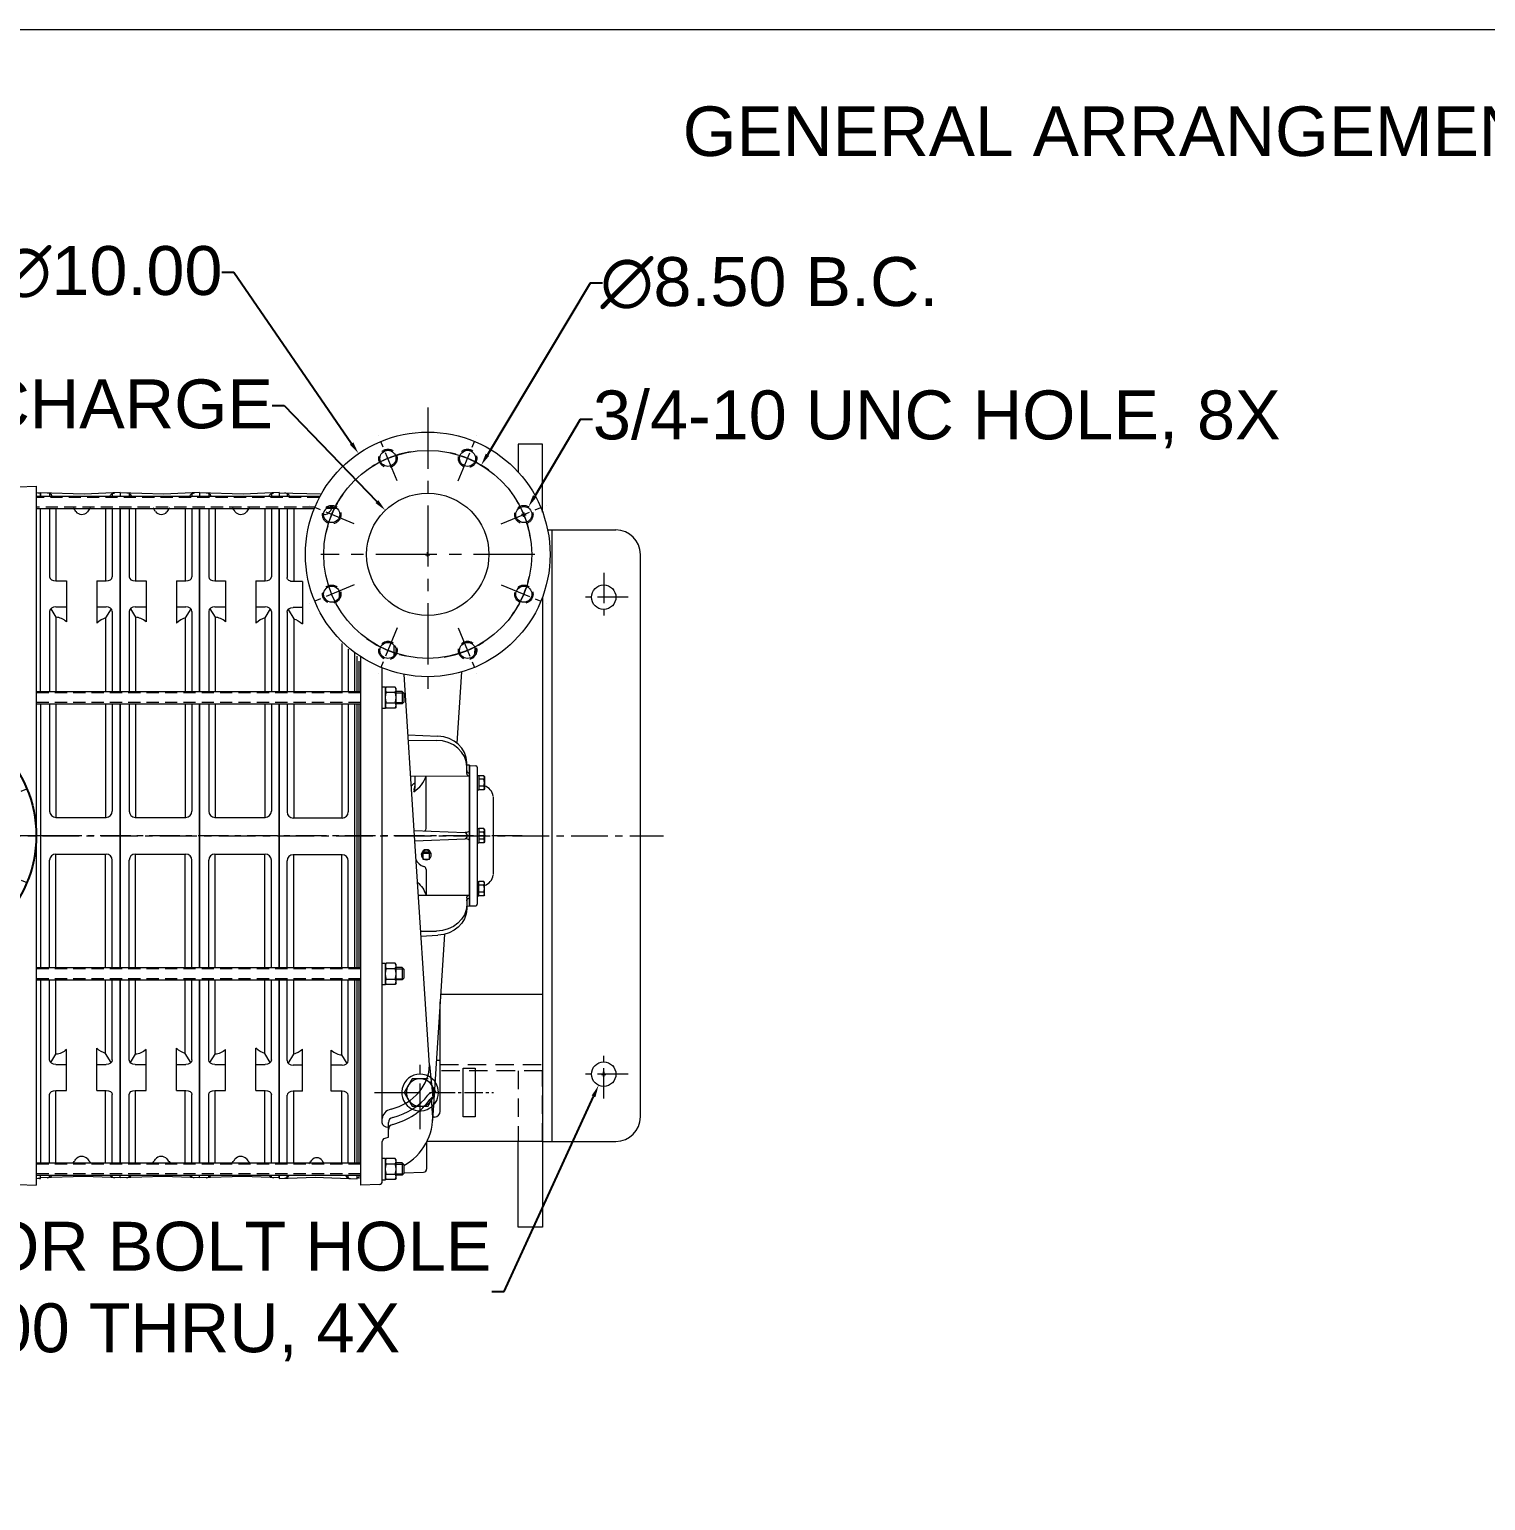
# Model space of a CAD drawing. Header units: inches. Extents: x -48 to 250, y -21 to 207.
# Drawn here: x 61.3 to 120.8, y 79.2 to 139.4 of the extents above; entities that cross this region are included whole.
import ezdxf
from ezdxf.enums import TextEntityAlignment as Align

# ---------------------------------------------------------------- set-up
doc = ezdxf.new("R2010")
doc.units = ezdxf.units.IN
doc.header["$MEASUREMENT"] = 0
for name, pattern in [('CENTER', [2, 1.25, -0.25, 0.25, -0.25]), ('CENTER2', [1.125, 0.75, -0.125, 0.125, -0.125]), ('CENTERX2', [0.8, 0.5, -0.1, 0.1, -0.1]), ('HIDDEN', [0.375, 0.25, -0.125])]:
    doc.linetypes.add(name, pattern=pattern)
doc.layers.get('Defpoints').update_dxf_attribs({"lineweight": 5})
for name, color, linetype, lineweight in [('CEN', 3, 'CENTER', 5), ('Center', 5, 'CENTER', 5), ('Centerline', 5, 'CENTERX2', 5), ('HID', 6, 'HIDDEN', 5), ('HID-HIDE', 6, 'HIDDEN', 5), ('HID2', 3, 'HIDDEN', 5), ('OBJ', 7, 'Continuous', 5), ('TEXT', 104, 'Continuous', 5), ('TXT', 7, 'Continuous', 5)]:
    doc.layers.add(name, color=color, linetype=linetype, lineweight=lineweight)
doc.styles.get("Standard").update_dxf_attribs({"font": 'arial.ttf'})
doc.dimstyles.new('STANDARD 2 PLCS$3', dxfattribs={"dimtxt": 1, "dimasz": 0.5, "dimexe": 0.18, "dimexo": 0.0625, "dimgap": 0.09, "dimtad": 0, "dimtih": 1, "dimtoh": 1, "dimzin": 4, "dimdsep": 46, "dimtxsty": 'Standard', "dimcen": 0.09, "dimaunit": 1, "dimadec": 0, "dimazin": 1, "dimtfac": 1, "dimtofl": 0, "dimtmove": 1, "dimatfit": 3, "dimfxl": 1, "dimtolj": 1, "dimtzin": 4, "dimarcsym": 0})

# ---------------------------------------------------------------- blocks, each defined once
blk = doc.blocks.new('*D26')
at = {"layer": 'Defpoints', "color": 0, "linetype": 'Continuous', "ltscale": 3, "transparency": 16777216}
for p in [(75.88, 119.72), (79.349, 116.119)]:
    blk.add_point(p, dxfattribs=at)
at = {"layer": 'TEXT', "color": 0, "linetype": 'Continuous', "lineweight": -2, "ltscale": 3, "transparency": 16777216}
for p, q in [((71.25, 124.007), (71.75, 124.007)), ((71.75, 124.007), (75.533, 120.08)), ((77.524, 117.92), (77.704, 117.92)), ((77.614, 117.83), (77.614, 118.01))]:
    blk.add_line(p, q, dxfattribs=at)
at = {"layer": 'TEXT', "color": 0, "linetype": 'Continuous', "ltscale": 3, "transparency": 16777216}
blk.add_solid([(75.593, 120.138), (75.473, 120.022), (75.88, 119.72)], dxfattribs=at)
at = {"layer": 'TEXT', "color": 0, "linetype": 'Continuous', "lineweight": 5, "ltscale": 3, "transparency": 16777216, "insert": (58.792, 124.007), "char_height": 2, "attachment_point": 5}
blk.add_mtext('\\A1;∅5.00 DISCHARGE', dxfattribs=at)
blk = doc.blocks.new('*D27')
at = {"layer": 'Defpoints', "color": 0, "linetype": 'Continuous', "ltscale": 3, "transparency": 16777216}
for p in [(74.785, 122.042), (80.443, 113.797)]:
    blk.add_point(p, dxfattribs=at)
at = {"layer": 'TEXT', "color": 0, "linetype": 'Continuous', "lineweight": -2, "ltscale": 3, "transparency": 16777216}
for p, q in [((69.195, 129.459), (69.695, 129.459)), ((69.695, 129.459), (74.502, 122.454)), ((77.524, 117.92), (77.704, 117.92)), ((77.614, 117.83), (77.614, 118.01))]:
    blk.add_line(p, q, dxfattribs=at)
at = {"layer": 'TEXT', "color": 0, "linetype": 'Continuous', "ltscale": 3, "transparency": 16777216}
blk.add_solid([(74.571, 122.502), (74.433, 122.407), (74.785, 122.042)], dxfattribs=at)
at = {"layer": 'TEXT', "color": 0, "linetype": 'Continuous', "lineweight": 5, "ltscale": 3, "transparency": 16777216, "insert": (64.646, 129.459), "char_height": 2, "attachment_point": 5}
blk.add_mtext('\\A1;∅10.00', dxfattribs=at)
blk = doc.blocks.new('*D28')
at = {"layer": 'Defpoints', "color": 0, "linetype": 'Continuous', "ltscale": 3, "transparency": 16777216}
for p in [(79.798, 121.566), (75.431, 114.274)]:
    blk.add_point(p, dxfattribs=at)
at = {"layer": 'TEXT', "color": 0, "linetype": 'Continuous', "lineweight": -2, "ltscale": 3, "transparency": 16777216}
for p, q in [((84.255, 129.008), (80.055, 121.995)), ((84.755, 129.008), (84.255, 129.008)), ((77.524, 117.92), (77.704, 117.92)), ((77.614, 117.83), (77.614, 118.01))]:
    blk.add_line(p, q, dxfattribs=at)
at = {"layer": 'TEXT', "color": 0, "linetype": 'Continuous', "ltscale": 3, "transparency": 16777216}
blk.add_solid([(79.983, 122.038), (80.126, 121.952), (79.798, 121.566)], dxfattribs=at)
at = {"layer": 'TEXT', "color": 0, "linetype": 'Continuous', "lineweight": 5, "ltscale": 3, "transparency": 16777216, "insert": (91.577, 129.008), "char_height": 2, "attachment_point": 5}
blk.add_mtext('\\A1;∅8.50 B.C.', dxfattribs=at)
blk = doc.blocks.new('*D29')
at = {"layer": 'Defpoints', "color": 0, "linetype": 'Continuous', "ltscale": 3, "transparency": 16777216}
for p in [(81.732, 119.869), (81.35, 119.223)]:
    blk.add_point(p, dxfattribs=at)
at = {"layer": 'TEXT', "color": 0, "linetype": 'Continuous', "lineweight": -2, "ltscale": 3, "transparency": 16777216}
for p, q in [((83.841, 123.436), (81.986, 120.299)), ((84.341, 123.436), (83.841, 123.436)), ((81.451, 119.546), (81.631, 119.546)), ((81.541, 119.456), (81.541, 119.636))]:
    blk.add_line(p, q, dxfattribs=at)
at = {"layer": 'TEXT', "color": 0, "linetype": 'Continuous', "ltscale": 3, "transparency": 16777216}
blk.add_solid([(81.914, 120.342), (82.058, 120.257), (81.732, 119.869)], dxfattribs=at)
at = {"layer": 'TEXT', "color": 0, "linetype": 'Continuous', "lineweight": 5, "ltscale": 3, "transparency": 16777216, "insert": (98.416, 123.436), "char_height": 2, "attachment_point": 5}
blk.add_mtext('\\A1;3/4-10 UNC HOLE, 8X', dxfattribs=at)
blk = doc.blocks.new('INTERMEDIATE 2')
at = {"layer": 'OBJ', "color": 7, "lineweight": 5}
for p, q in [((0, 28.032), (1.684, 27.988)), ((0, 28.032), (0, 27.893)), ((0.32, 28), (0.32, 27.893)), ((0.417, 27.893), (0.39, 27.951)), ((0, 27.393), (0, 19.91)), ((0.32, 27.393), (0.32, 24.566)), ((0.592, 27.393), (0.592, 24.401)), ((0.95, 24.401), (0.57, 24.401)), ((0.95, 24.401), (0.95, 22.678)), ((0.32, 23.152), (0.32, 19.91)), ((0.367, 23.262), (0.592, 22.887)), ((0.95, 23.34), (0.57, 23.34)), ((0.592, 22.887), (0.592, 19.91)), ((2.561, 21.867), (2.561, 19.91)), ((2.82, 21.636), (2.82, 19.91)), ((3.191, 19.91), (3.191, 21.357)), ((3.25, 21.155), (3.25, 19.91)), ((0, 19.41), (0, 8.621)), ((0.32, 19.41), (0.32, 14.985)), ((0.592, 19.41), (0.592, 14.735)), ((2.561, 19.41), (2.561, 14.735)), ((2.82, 19.41), (2.82, 14.985)), ((3.191, 8.621), (3.191, 19.41)), ((3.25, 19.41), (3.25, 8.621)), ((2.57, 14.735), (0.57, 14.735)), ((2.57, 13.235), (0.57, 13.235)), ((0.592, 8.621), (0.592, 13.235)), ((2.561, 8.621), (2.561, 13.235)), ((0.32, 8.621), (0.32, 12.985)), ((2.82, 8.621), (2.82, 12.985)), ((0, 8.121), (0, 0.639)), ((0.32, 4.818), (0.32, 8.121)), ((0.592, 5.083), (0.592, 8.121)), ((2.561, 5.052), (2.561, 8.121)), ((2.82, 4.818), (2.82, 8.121)), ((3.191, 0.639), (3.191, 8.121)), ((3.25, 8.121), (3.25, 0.639)), ((0.367, 4.708), (0.592, 5.083)), ((0.95, 3.569), (0.95, 5.292)), ((2.13, 3.569), (2.13, 5.242)), ((2.772, 4.708), (2.561, 5.052)), ((0.95, 4.63), (0.57, 4.63)), ((2.57, 4.63), (2.13, 4.63)), ((0.32, 0.639), (0.32, 3.404)), ((0.95, 3.569), (0.57, 3.569)), ((0.592, 0.639), (0.592, 3.569)), ((2.57, 3.569), (2.13, 3.569)), ((2.561, 0.639), (2.561, 3.569)), ((2.82, 0.639), (2.82, 3.404)), ((0, 0.139), (0, 0)), ((0, 0), (1.475, 0.052)), ((0.32, 0.048), (0.32, 0.139)), ((0.417, 0.139), (0.39, 0.112)), ((1.475, 0.052), (3.191, -0.008)), ((2.717, 0.139), (2.75, 0.074)), ((2.82, 0.025), (2.82, 0.139)), ((3.191, -0.008), (3.191, 0.139)), ((3.25, 0.139), (3.25, 0.001))]:
    blk.add_line(p, q, dxfattribs=at)
for centre, radius, start, end in [((0.213, 27.774), 0.25, 45, 88), ((0.57, 14.985), 0.25, 180, 270), ((2.57, 14.985), 0.25, 270, 0), ((0.57, 12.985), 0.25, 90, 180), ((2.57, 12.985), 0.25, 0, 90), ((0.38, 1.454), 1.19, 314.68422, 323.6542), ((1.54, 0.6), 0.25, 31.99265, 143.6542), ((2.6, 1.263), 1, 211.99265, 220.91347), ((0.163, 0.291), 0.289, 281.78119, 321.71868), ((2.927, 0.251), 0.25, 225, 268)]:
    blk.add_arc(centre, radius, start, end, dxfattribs=at)
at = {"layer": 'OBJ', "color": 7, "lineweight": 5, "extrusion": (0, 0, -1)}
for centre, major_axis, ratio, start_param, end_param in [((0.57, 24.566), (0.25, 0), 0.661541, 1.570796, 3.141593), ((0.57, 23.152), (0.25, 0), 0.749909, 3.141593, 4.712389), ((0.38, 20.952), (0, 1.965), 0.605455, 0.178799, 0.499506), ((3.22, 0.048), (-0.03, 0), 0.8, 3.141593, 6.283185)]:
    blk.add_ellipse(centre, major_axis=major_axis, ratio=ratio, start_param=start_param, end_param=end_param, dxfattribs=at)
at = {"layer": 'OBJ', "color": 7, "lineweight": 5}
for centre, major_axis, ratio, start_param, end_param in [((0.57, 4.818), (-0.25, 0), 0.749909, 0, 1.570796), ((0.38, 7.018), (0, 1.965), 0.605455, 3.320392, 3.641098), ((2.6, 6.679), (0, 1.628), 0.6141, 2.652302, 3.102686), ((2.57, 4.818), (0.25, 0), 0.749909, 4.712389, 6.283185), ((0.57, 3.404), (-0.25, 0), 0.661541, -1.570796, 0), ((2.57, 3.404), (0.25, 0), 0.661541, 0, 1.570796)]:
    blk.add_ellipse(centre, major_axis=major_axis, ratio=ratio, start_param=start_param, end_param=end_param, dxfattribs=at)
blk = doc.blocks.new('INTER3')
at = {"layer": 'OBJ', "lineweight": 5}
for p, q in [((1.775, 27.949), (0, 28.009)), ((0, 28.009), (0, 27.862)), ((0.37, 27.976), (0.37, 27.862)), ((0.474, 27.862), (0.44, 27.927)), ((3.25, 28.018), (1.775, 27.949)), ((2.833, 27.862), (2.86, 27.92)), ((2.93, 27.969), (2.93, 27.862)), ((3.25, 28.018), (3.25, 27.902)), ((3.25, 28.001), (3.25, 27.862)), ((0, 19.88), (0, 27.362)), ((0.37, 27.362), (0.37, 24.574)), ((0.629, 27.362), (0.629, 24.409)), ((2.658, 27.362), (2.658, 24.409)), ((2.93, 27.362), (2.93, 24.574)), ((3.25, 27.362), (3.25, 19.88)), ((3.25, 19.888), (3.25, 27.362)), ((0.62, 24.409), (1.061, 24.409)), ((1.061, 24.409), (1.061, 22.736)), ((2.3, 24.409), (2.3, 22.686)), ((2.3, 24.409), (2.68, 24.409)), ((0.37, 23.161), (0.37, 19.88)), ((0.418, 23.271), (0.629, 22.926)), ((0.62, 23.348), (1.061, 23.348)), ((0.629, 22.926), (0.629, 19.88)), ((2.3, 23.348), (2.68, 23.348)), ((2.883, 23.27), (2.658, 22.895)), ((2.658, 22.895), (2.658, 19.88)), ((2.93, 23.161), (2.93, 19.88)), ((0, 19.38), (0, 8.59)), ((0.37, 19.38), (0.37, 14.993)), ((0.629, 19.38), (0.629, 14.743)), ((2.658, 19.38), (2.658, 14.743)), ((2.93, 19.38), (2.93, 14.993)), ((3.25, 8.59), (3.25, 19.38)), ((3.25, 19.38), (3.25, 8.599)), ((0.62, 14.743), (2.68, 14.743)), ((0.62, 13.243), (2.68, 13.243)), ((0.629, 8.59), (0.629, 13.243)), ((2.658, 8.59), (2.658, 13.243)), ((0.37, 8.59), (0.37, 12.993)), ((2.93, 8.59), (2.93, 12.993)), ((0, 8.09), (0, 0.608)), ((0.37, 4.826), (0.37, 8.09)), ((0.629, 5.061), (0.629, 8.09)), ((2.658, 5.092), (2.658, 8.09)), ((2.93, 4.826), (2.93, 8.09)), ((3.25, 0.608), (3.25, 8.09)), ((3.25, 8.09), (3.25, 0.616)), ((0.418, 4.716), (0.629, 5.061)), ((1.061, 3.578), (1.061, 5.25)), ((2.3, 3.578), (2.3, 5.301)), ((2.883, 4.717), (2.658, 5.092)), ((0.62, 4.638), (1.061, 4.638)), ((2.3, 4.638), (2.68, 4.638)), ((0.37, 0.608), (0.37, 3.412)), ((0.62, 3.578), (1.061, 3.578)), ((0.629, 0.608), (0.629, 3.578)), ((2.3, 3.578), (2.68, 3.578)), ((2.658, 0.608), (2.658, 3.578)), ((2.93, 0.608), (2.93, 3.412)), ((0, 0), (0, 0.108)), ((1.775, 0.06), (0, 0)), ((0.37, 0.033), (0.37, 0.108)), ((0.455, 0.108), (0.44, 0.083)), ((3.25, 0.008), (1.775, 0.06)), ((2.85, 0.108), (2.86, 0.089)), ((2.93, 0.04), (2.93, 0.108)), ((3.25, 0.008), (3.25, 0.108)), ((3.25, 0.008), (3.25, 0.108))]:
    blk.add_line(p, q, dxfattribs=at)
for centre, radius, start, end in [((0.263, 27.75), 0.25, 45, 88), ((3.037, 27.743), 0.25, 92, 135), ((0.332, 26.656), 1.254, 28.0626, 36.02995), ((1.682, 27.438), 0.31, 218.38679, 317.80734), ((3.112, 26.462), 1.425, 139.21703, 147.4137), ((0.62, 14.993), 0.25, 180, 270), ((2.68, 14.993), 0.25, 270, 0), ((0.62, 12.993), 0.25, 90, 180), ((2.68, 12.993), 0.25, 0, 90), ((0.591, 1.294), 1, 319.08653, 328.00735), ((1.682, 0.571), 0.31, 42.19266, 141.61321), ((2.87, 1.485), 1.19, 216.3458, 225.31578), ((0.263, 0.259), 0.25, 272, 315), ((3.037, 0.266), 0.25, 225, 268)]:
    blk.add_arc(centre, radius, start, end, dxfattribs=at)
for centre, major_axis, ratio, start_param, end_param in [((0.62, 24.574), (-0.25, 0), 0.661541, 0, 1.570796), ((2.68, 24.574), (0.25, 0), 0.661541, 4.712389, 6.283185), ((0.62, 23.161), (-0.25, 0), 0.749909, 4.712389, 6.283185), ((0.591, 21.299), (0, -1.628), 0.6141, 2.652302, 3.102686), ((2.87, 20.961), (0, 1.965), 0.605455, 0.178799, 0.499506), ((2.68, 23.161), (0.25, 0), 0.749909, 0, 1.570796)]:
    blk.add_ellipse(centre, major_axis=major_axis, ratio=ratio, start_param=start_param, end_param=end_param, dxfattribs=at)
at = {"layer": 'OBJ', "lineweight": 5, "extrusion": (0, 0, -1)}
for centre, major_axis, ratio, start_param, end_param in [((0.62, 4.826), (-0.25, 0), 0.749909, 4.712389, 6.283185), ((0.591, 6.688), (0, 1.628), 0.6141, 2.652302, 3.102686), ((2.87, 7.026), (0, -1.965), 0.605455, 0.178799, 0.499506), ((2.68, 4.826), (0.25, 0), 0.749909, 0, 1.570796), ((0.62, 3.412), (-0.25, 0), 0.661541, 0, 1.570796), ((2.68, 3.412), (0.25, 0), 0.661541, 4.712389, 6.283185)]:
    blk.add_ellipse(centre, major_axis=major_axis, ratio=ratio, start_param=start_param, end_param=end_param, dxfattribs=at)
blk = doc.blocks.new('Temp part')
at = {"layer": 'OBJ', "lineweight": 5}
for p, q in [((-0.055, 1.393), (-0.328, 1.383)), ((0.18, 1.59), (0.18, 1.331)), ((-0.569, 1.134), (-0.569, -1.134)), ((-0.055, -1.393), (-0.328, -1.383)), ((0.18, -1.331), (0.18, -1.59))]:
    blk.add_line(p, q, dxfattribs=at)
for centre, radius, start, end in [((0.68, 1.551), 0.5, 123.66747, 172.98551), ((-0.319, 1.134), 0.25, 92, 180), ((-0.064, 1.643), 0.25, 272, 352.98551), ((-0.319, -1.134), 0.25, 180, 268), ((-0.064, -1.643), 0.25, 7.01449, 88), ((0.68, -1.551), 0.5, 187.01449, 236.33253)]:
    blk.add_arc(centre, radius, start, end, dxfattribs=at)
blk = doc.blocks.new('MC5-Inlet P1 Top')
at = {"color": 7, "linetype": 'Continuous', "lineweight": 5}
blk.add_line((0, 0.972), (0, 0.777), dxfattribs=at)
for radius in [5, 2.5]:
    blk.add_circle((10.75, 0), radius)
at = {"color": 5, "lineweight": 5}
blk.add_circle((10.75, 0), 4.25, dxfattribs=at)
at = {"layer": 'CEN', "color": 7, "lineweight": 5, "ltscale": 1.5}
for p, q in [((13.442, 12), (13.442, 9)), ((11.942, 10.5), (14.942, 10.5)), ((13.812, -12), (13.812, -9)), ((12.312, -10.5), (15.312, -10.5))]:
    blk.add_line(p, q, dxfattribs=at)
at = {"layer": 'CEN', "color": 5, "lineweight": 5, "ltscale": 2}
blk.add_line((10.75, 6), (10.75, -6), dxfattribs=at)
at = {"layer": 'CEN', "color": 7, "lineweight": 5}
for p, q in [((9.506, 3.003), (8.741, 4.85)), ((11.994, 3.003), (12.759, 4.85)), ((7.747, 1.244), (5.9, 2.009)), ((13.753, 1.244), (15.6, 2.009)), ((7.747, -1.244), (5.9, -2.009)), ((13.753, -1.244), (15.6, -2.009)), ((9.506, -3.003), (8.741, -4.85)), ((11.994, -3.003), (12.759, -4.85))]:
    blk.add_line(p, q, dxfattribs=at)
for start, end in [(98.98735, 126.01265), (53.98735, 81.01265), (143.98735, 171.01265), (8.98735, 36.01265), (323.98735, 351.01265), (233.98735, 261.01265), (278.98735, 306.01265)]:
    blk.add_arc((10.75, 0), 4.25, start, end, dxfattribs=at)
at = {"layer": 'HID', "color": 7, "lineweight": 5, "ltscale": 2}
blk.add_line((6.688, 1.925), (6.959, 1.925), dxfattribs=at)
for points in [[(13.8, 11.006), (14.092, 10.5), (13.767, 9.937), (13.695, 9.937)], [(14.17, -11.006), (14.462, -10.5), (14.137, -9.937), (14.065, -9.937)]]:
    blk.add_lwpolyline(points, dxfattribs=at)
for centre in [(9.124, 3.926), (12.376, 3.926), (6.824, 1.626), (14.676, 1.626), (6.824, -1.626), (14.676, -1.626), (9.124, -3.926), (12.376, -3.926)]:
    blk.add_circle(centre, 0.375, dxfattribs=at)
for centre, radius, start, end in [((13.442, 10.5), 0.75, 288.80638, 57.56876), ((13.442, 10.5), 0.562, 297.27532, 52.5147), ((13.812, -10.5), 0.75, 302.43124, 71.19362), ((13.812, -10.5), 0.562, 307.4853, 62.72468)]:
    blk.add_arc(centre, radius, start, end, dxfattribs=at)
at = {"layer": 'HID-HIDE', "color": 7, "lineweight": 5, "ltscale": 2}
for p, q in [((14.01, 13.829), (14.308, 13.829)), ((14.01, 13.425), (14.308, 13.425)), ((14.01, 5.847), (14.308, 5.847)), ((14.01, 5.443), (14.308, 5.443)), ((14.01, -5.443), (14.308, -5.443)), ((14.01, -5.847), (14.308, -5.847)), ((14.01, -13.425), (14.308, -13.425)), ((14.01, -13.829), (14.308, -13.829))]:
    blk.add_line(p, q, dxfattribs=at)
at = {"layer": 'HID-HIDE', "color": 7, "linetype": 'Continuous', "lineweight": 5, "ltscale": 2}
for p, q in [((0, 0.972), (2, 0.972)), ((0.06, 0.812), (0, 0.777)), ((0, -0.777), (0, 0.777)), ((0.06, -0.812), (0.06, 0.812)), ((2.719, 0.812), (0.06, 0.812)), ((2, 0.812), (2, 0.972)), ((3, -0.936), (3, 0.936)), ((3, 0.936), (5.181, 0.936)), ((0.06, -0.812), (0, -0.777)), ((2.719, -0.812), (0.06, -0.812)), ((3, -0.936), (5.181, -0.936))]:
    blk.add_line(p, q, dxfattribs=at)
for centre, start, end in [((2.719, 1.192), 270, 317.69893), ((2.719, -1.192), 42.30107, 90)]:
    blk.add_arc(centre, 0.38, start, end, dxfattribs=at)
at = {"layer": 'OBJ', "color": 7, "lineweight": 5}
for p, q in [((13.996, 13.815), (14.058, 13.877)), ((14.058, 13.877), (14.058, 13.377)), ((14.308, 13.877), (14.058, 13.877)), ((14.307, 14.002), (14.341, 14.06)), ((14.307, 13.252), (14.307, 14.002)), ((14.341, 14.06), (14.712, 14.06)), ((14.712, 13.844), (14.341, 13.844)), ((14.745, 14.002), (14.712, 14.06)), ((14.745, 13.191), (14.745, 14.064)), ((14.87, 14.064), (14.745, 14.064)), ((14.87, 14.132), (14.87, 12.515)), ((14.995, 14.262), (15.75, 14.288)), ((15.75, 14.288), (15.75, -14.288)), ((13.996, 13.815), (13.996, 13.44)), ((14.058, 13.377), (13.996, 13.44)), ((14.308, 13.377), (14.058, 13.377)), ((14.307, 13.252), (14.341, 13.194)), ((14.712, 13.411), (14.341, 13.411)), ((14.745, 13.252), (14.712, 13.194)), ((14.371, 12.804), (14.266, 11.255)), ((14.341, 13.194), (14.712, 13.194)), ((14.87, 13.191), (14.745, 13.191)), ((14.62, 12.332), (14.62, 11.439)), ((12.741, 11.508), (14.195, 11.559)), ((14.187, 11.935), (14.163, 11.58)), ((14.163, 11.58), (14.283, 11.5)), ((14.187, 11.935), (14.317, 11.999)), ((14.87, 11.743), (14.87, 2.833)), ((12.5, 11.259), (12.5, 9.189)), ((14.122, 10.782), (13.906, 7.946)), ((13.91, 7.669), (14.122, 10.47)), ((14.119, 7.117), (14.372, 10.451)), ((12.5, 9.189), (12.041, 7.536)), ((12.5, 9.189), (14.005, 9.241)), ((11.398, 7.039), (13.546, 7.578)), ((11.398, 6.849), (13.538, 7.307)), ((12.529, 7.624), (13.74, 7.666)), ((9.86, 4.92), (11.29, 6.842)), ((11.339, 6.647), (11.398, 7.039)), ((11.34, 6.495), (11.398, 6.849)), ((11.398, 6.849), (11.398, 7.039)), ((13.873, 6.9), (12.561, 6.881)), ((14.103, 6.903), (14.146, 5.895)), ((14.307, 6.02), (14.341, 6.078)), ((14.307, 5.27), (14.307, 6.02)), ((14.341, 6.078), (14.712, 6.078)), ((14.745, 6.02), (14.712, 6.078)), ((14.745, 5.208), (14.745, 6.081)), ((14.87, 6.081), (14.745, 6.081)), ((13.996, 5.832), (14.058, 5.895)), ((13.996, 5.832), (13.996, 5.457)), ((14.058, 5.395), (13.996, 5.457)), ((14.058, 5.895), (14.058, 5.395)), ((14.308, 5.895), (14.058, 5.895)), ((14.712, 5.861), (14.341, 5.861)), ((14.712, 5.428), (14.341, 5.428)), ((14.308, 5.395), (14.058, 5.395)), ((14.168, 5.395), (14.246, 3.575)), ((14.307, 5.27), (14.341, 5.212)), ((14.341, 5.212), (14.712, 5.212)), ((14.745, 5.27), (14.712, 5.212)), ((14.87, 5.208), (14.745, 5.208)), ((7.035, 1.877), (6.612, 1.877)), ((7.129, -1.508), (7.129, -1.745)), ((14.87, -11.743), (14.87, -2.833)), ((14.168, -5.395), (14.246, -3.575)), ((9.38, -4.131), (9.38, -3.722)), ((12.679, -4.054), (12.693, -3.84)), ((9.86, -4.92), (11.29, -6.842)), ((13.996, -5.457), (14.058, -5.395)), ((14.308, -5.395), (14.058, -5.395)), ((14.058, -5.395), (14.058, -5.895)), ((14.307, -5.27), (14.341, -5.212)), ((14.307, -6.02), (14.307, -5.27)), ((14.341, -5.212), (14.712, -5.212)), ((14.745, -5.27), (14.712, -5.212)), ((14.87, -5.208), (14.745, -5.208)), ((14.745, -6.081), (14.745, -5.208)), ((13.996, -5.457), (13.996, -5.832)), ((14.058, -5.895), (13.996, -5.832)), ((14.308, -5.895), (14.058, -5.895)), ((14.103, -6.903), (14.146, -5.895)), ((14.712, -5.428), (14.341, -5.428)), ((14.712, -5.861), (14.341, -5.861)), ((11.34, -6.495), (11.398, -6.849)), ((14.307, -6.02), (14.341, -6.078)), ((14.341, -6.078), (14.712, -6.078)), ((14.745, -6.02), (14.712, -6.078)), ((14.87, -6.081), (14.745, -6.081)), ((11.339, -6.647), (11.398, -7.039)), ((11.398, -6.849), (13.538, -7.307)), ((11.398, -6.849), (11.398, -7.039)), ((11.398, -7.039), (13.546, -7.578)), ((13.873, -6.9), (12.561, -6.881)), ((14.12, -7.124), (14.372, -10.451)), ((12.5, -9.189), (12.041, -7.536)), ((12.529, -7.624), (13.74, -7.666)), ((13.91, -7.669), (14.122, -10.47)), ((14.122, -10.782), (13.906, -7.948)), ((12.5, -9.189), (14.005, -9.241)), ((12.5, -11.259), (12.5, -9.189)), ((14.371, -12.804), (14.266, -11.255)), ((12.741, -11.508), (14.195, -11.559)), ((14.163, -11.58), (14.283, -11.5)), ((14.187, -11.935), (14.163, -11.58)), ((14.187, -11.935), (14.317, -11.999)), ((14.62, -12.332), (14.62, -11.439)), ((14.87, -14.132), (14.87, -12.515)), ((14.307, -13.252), (14.341, -13.194)), ((14.341, -13.194), (14.712, -13.194)), ((14.745, -13.252), (14.712, -13.194)), ((14.87, -13.191), (14.745, -13.191)), ((14.745, -14.064), (14.745, -13.191)), ((13.996, -13.44), (14.058, -13.377)), ((13.996, -13.44), (13.996, -13.815)), ((14.058, -13.877), (13.996, -13.815)), ((14.058, -13.377), (14.058, -13.877)), ((14.308, -13.377), (14.058, -13.377)), ((14.307, -14.002), (14.307, -13.252)), ((14.712, -13.411), (14.341, -13.411)), ((14.308, -13.877), (14.058, -13.877)), ((14.307, -14.002), (14.341, -14.06)), ((14.712, -13.844), (14.341, -13.844)), ((14.341, -14.06), (14.712, -14.06)), ((14.745, -14.002), (14.712, -14.06)), ((14.87, -14.064), (14.745, -14.064)), ((14.995, -14.262), (15.75, -14.288))]:
    blk.add_line(p, q, dxfattribs=at)
for points in [[(13.695, 9.937), (13.117, 9.937), (12.793, 10.5), (13.117, 11.062), (13.767, 11.062), (13.8, 11.006)], [(14.065, -9.937), (13.487, -9.937), (13.163, -10.5), (13.487, -11.062), (14.137, -11.062), (14.17, -11.006)]]:
    blk.add_lwpolyline(points, dxfattribs=at)
for centre in [(9.124, 3.926), (12.376, 3.926), (6.824, 1.626), (14.676, 1.626), (6.824, -1.626), (14.676, -1.626), (9.124, -3.926), (12.376, -3.926)]:
    blk.add_circle(centre, 0.328, dxfattribs=at)
for centre, radius, start, end in [((14.499, 13.952), 0.192, 154.38425, 214.38425), ((15.024, 13.627), 0.717, 162.41205, 197.58795), ((14.553, 13.952), 0.192, 325.61575, 25.61575), ((14.028, 13.627), 0.717, 342.41205, 17.58795), ((15, 14.132), 0.13, 92, 180), ((14.499, 13.302), 0.192, 145.61575, 205.61575), ((14.553, 13.302), 0.192, 334.38425, 34.38425), ((15.59, 12.722), 1.222, 157.28276, 176.14636), ((12.75, 11.259), 0.25, 92, 180), ((13.442, 10.5), 0.75, 57.56876, 288.80638), ((13.442, 10.5), 0.562, 52.5147, 297.27532), ((12.59, 5.875), 1.75, 92, 165.56957), ((11.092, 6.684), 0.25, 315.03432, 351.38608), ((11.094, 6.535), 0.25, 314.96218, 350.65764), ((14.499, 5.969), 0.192, 154.38425, 214.38425), ((14.553, 5.969), 0.192, 325.61575, 25.61575), ((15.024, 5.645), 0.717, 162.41205, 197.58795), ((14.499, 5.32), 0.192, 145.61575, 205.61575), ((14.028, 5.645), 0.717, 342.41205, 17.58795), ((14.553, 5.32), 0.192, 334.38425, 34.38425), ((7.599, 1.222), 1, 139.08653, 148.00735), ((6.539, 1.885), 0.25, 259.9219, 328.00735), ((14.499, -5.32), 0.192, 154.38425, 214.38425), ((14.553, -5.32), 0.192, 325.61575, 25.61575), ((15.024, -5.645), 0.717, 162.41205, 197.58795), ((14.499, -5.969), 0.192, 145.61575, 205.61575), ((14.028, -5.645), 0.717, 342.41205, 17.58795), ((14.553, -5.969), 0.192, 334.38425, 34.38425), ((12.59, -5.875), 1.75, 194.43043, 268), ((11.092, -6.684), 0.25, 8.61392, 44.96568), ((11.094, -6.535), 0.25, 9.34236, 45.03782), ((13.812, -10.5), 0.75, 71.19362, 302.43124), ((13.812, -10.5), 0.562, 62.72468, 307.4853), ((12.75, -11.259), 0.25, 180, 268), ((14.499, -13.302), 0.192, 154.38425, 214.38425), ((15.59, -12.722), 1.222, 183.85364, 202.71724), ((14.553, -13.302), 0.192, 325.61575, 25.61575), ((15.024, -13.627), 0.717, 162.41205, 197.58795), ((14.028, -13.627), 0.717, 342.41205, 17.58795), ((14.499, -13.952), 0.192, 145.61575, 205.61575), ((14.553, -13.952), 0.192, 334.38425, 34.38425), ((15, -14.132), 0.13, 180, 268)]:
    blk.add_arc(centre, radius, start, end, dxfattribs=at)
at = {"layer": 'OBJ', "color": 7, "lineweight": 5, "extrusion": (0, 0, -1)}
for centre, major_axis, ratio, start_param, end_param in [((14.62, 12.515), (0.25, 0), 0.732051, 0, 1.570796), ((15.59, 10.697), (-1.471, 0), 0.869401, 0.06613, 0.7812), ((14.37, 11.749), (0.25, 0), 0.8528, 0, 0.792299), ((14.37, 11.439), (0.25, 0), 0.8528, 0, 0.792299), ((14.62, 11.743), (-0.25, 0), 0.732051, 1.570796, 3.141593), ((14.37, 11.434), (0.5, 0), 0.87, 0, 0.803732), ((15.59, 10.386), (1.471, 0), 0.869401, 3.20735, 3.928767), ((15.59, 10.379), (1.221, 0), 0.869462, 3.20508, 3.915721), ((13.406, 7.973), (-0.501, 0), 0.820024, 3.201746, 4.430266), ((13.41, 7.694), (-0.501, 0), 0.797676, 3.199903, 4.453897), ((12.59, 5.359), (-1.75, 0), 0.869624, 0.716431, 1.553955), ((13.87, 7.138), (0.251, 0), 0.947695, 0.057723, 1.559093)]:
    blk.add_ellipse(centre, major_axis=major_axis, ratio=ratio, start_param=start_param, end_param=end_param, dxfattribs=at)
at = {"layer": 'OBJ', "color": 7, "lineweight": 5}
for centre, major_axis, ratio, start_param, end_param in [((12.59, -5.359), (1.75, 0), 0.869624, 3.858024, 4.695548), ((13.87, -7.138), (-0.251, 0), 0.947695, 3.199315, 4.700686), ((13.41, -7.694), (-0.501, 0), 0.797676, 3.199903, 4.453897), ((13.406, -7.973), (0.501, 0), 0.820024, 0.060153, 1.288673), ((15.59, -10.386), (-1.471, 0), 0.869401, 0.065758, 0.787175), ((15.59, -10.697), (1.471, 0), 0.869401, 3.207722, 3.922792), ((15.59, -10.379), (1.221, 0), 0.869462, 3.20508, 3.915721), ((14.37, -11.439), (-0.25, 0), 0.8528, 3.141593, 3.933892), ((14.37, -11.434), (0.5, 0), 0.87, 0, 0.803732), ((14.37, -11.749), (-0.25, 0), 0.8528, 3.141593, 3.933892), ((14.62, -11.743), (0.25, 0), 0.732051, -1.570796, 0), ((14.62, -12.515), (0.25, 0), 0.732051, 0, 1.570796)]:
    blk.add_ellipse(centre, major_axis=major_axis, ratio=ratio, start_param=start_param, end_param=end_param, dxfattribs=at)
blk.add_blockref('Temp part', (5.75, 0))
blk = doc.blocks.new('*D37')
at = {"color": 0, "lineweight": -2, "transparency": 16777216}
for p, q in [((84.715, 96.67), (84.895, 96.67)), ((84.805, 96.58), (84.805, 96.76)), ((80.732, 87.782), (84.388, 95.761)), ((80.232, 87.782), (80.732, 87.782))]:
    blk.add_line(p, q, dxfattribs=at)
at = {"color": 0, "transparency": 16777216}
blk.add_solid([(84.312, 95.795), (84.464, 95.726), (84.596, 96.215)], dxfattribs=at)
at = {"layer": 'Defpoints', "color": 0, "transparency": 16777216}
for p in [(85.013, 97.124), (84.596, 96.215)]:
    blk.add_point(p, dxfattribs=at)
at = {"color": 0, "lineweight": 5, "transparency": 16777216, "insert": (65.934, 87.782), "char_height": 2, "attachment_point": 5}
blk.add_mtext('\\A1;{\\C7;ANCHOR BOLT HOLE}\\P∅1.00 THRU, 4X', dxfattribs=at)

msp = doc.modelspace()

# ---------------------------------------------------------------- linework, layer by layer
at = {"lineweight": 5}
for p, q in [((-0.993, 139.381), (211.185, 139.381)), ((61.792, 120.306), (61.792, 120.297)), ((61.792, 92.404), (61.792, 92.542))]:
    msp.add_line(p, q, dxfattribs=at)
at = {"color": 7, "lineweight": 5, "ltscale": 3}
for p, q in [((82.305, 122.42), (81.305, 122.42)), ((81.305, 122.42), (81.305, 121.293)), ((82.305, 119.651), (82.305, 122.42)), ((82.305, 116.188), (82.305, 93.92))]:
    msp.add_line(p, q, dxfattribs=at)
at = {"color": 7, "linetype": 'Continuous', "lineweight": 5}
for p, q in [((82.513, 118.92), (85.305, 118.92)), ((82.68, 118.92), (82.68, 93.92)), ((86.305, 94.92), (86.305, 117.92)), ((78.146, 99.94), (82.305, 99.94)), ((82.305, 93.92), (77.582, 93.92)), ((82.305, 93.92), (85.305, 93.92))]:
    msp.add_line(p, q, dxfattribs=at)
at = {"color": 5, "linetype": 'CENTER', "lineweight": 5}
msp.add_line((81.477, 106.42), (42.258, 106.42), dxfattribs=at)
at = {"color": 7, "lineweight": 5}
msp.add_lwpolyline([(79.555, 94.92), (79.055, 94.92), (79.055, 96.92), (79.555, 96.92)], close=True, dxfattribs=at)
at = {"color": 7, "lineweight": 5, "ltscale": 3}
msp.add_lwpolyline([(82.305, 93.92), (82.305, 90.42), (81.305, 90.42), (81.305, 93.92)], dxfattribs=at)
at = {"color": 5, "lineweight": 5}
msp.add_circle((77.614, 117.92), 4.25, dxfattribs=at)
at = {"color": 7, "linetype": 'Continuous', "lineweight": 5}
for centre in [(84.805, 116.17), (84.805, 96.67)]:
    msp.add_circle(centre, 0.5, dxfattribs=at)
for centre, start, end in [((85.305, 117.92), 0, 90), ((85.305, 94.92), 270, 0)]:
    msp.add_arc(centre, 1, start, end, dxfattribs=at)
at = {"layer": 'CEN', "color": 5, "lineweight": 5, "ltscale": 2}
for p, q in [((77.614, 123.92), (77.614, 111.92)), ((81.989, 117.92), (73.239, 117.92)), ((62.949, 106.42), (50.614, 106.42))]:
    msp.add_line(p, q, dxfattribs=at)
at = {"layer": 'CEN', "color": 7, "lineweight": 5}
for p, q in [((76.37, 120.922), (75.605, 122.77)), ((78.858, 120.922), (79.623, 122.77)), ((74.612, 119.163), (72.764, 119.929)), ((80.617, 119.163), (82.465, 119.929)), ((74.612, 116.676), (72.764, 115.911)), ((80.617, 116.676), (82.465, 115.911)), ((76.37, 114.917), (75.605, 113.069)), ((78.858, 114.917), (79.623, 113.069))]:
    msp.add_line(p, q, dxfattribs=at)
at = {"layer": 'CEN', "color": 7, "lineweight": 5, "ltscale": 1.5}
for p, q in [((77.301, 94.42), (77.301, 97.42)), ((77.301, 94.42), (77.301, 97.42)), ((75.431, 95.92), (78.431, 95.92)), ((75.431, 95.92), (78.431, 95.92))]:
    msp.add_line(p, q, dxfattribs=at)
at = {"layer": 'CEN', "color": 7, "lineweight": 5}
for start, end in [(98.98735, 126.01265), (53.98735, 81.01265), (143.98735, 171.01265), (8.98735, 36.01265), (323.98735, 351.01265), (233.98735, 261.01265), (278.98735, 306.01265)]:
    msp.add_arc((77.614, 117.92), 4.25, start, end, dxfattribs=at)
at = {"layer": 'Center', "color": 5, "lineweight": 5}
for p, q in [((84.805, 117.17), (84.805, 115.17)), ((85.805, 116.17), (83.805, 116.17)), ((84.805, 95.67), (84.805, 97.67)), ((85.805, 96.67), (83.805, 96.67))]:
    msp.add_line(p, q, dxfattribs=at)
at = {"layer": 'Centerline', "lineweight": 5, "ltscale": 3}
msp.add_line((11.471, 106.42), (87.245, 106.42), dxfattribs=at)
at = {"layer": 'Centerline', "color": 5, "linetype": 'CENTER2', "lineweight": 5}
msp.add_line((77.986, 95.92), (80.305, 95.92), dxfattribs=at)
at = {"layer": 'HID', "color": 7, "lineweight": 5, "ltscale": 2}
msp.add_line((73.552, 119.845), (73.823, 119.845), dxfattribs=at)
msp.add_lwpolyline([(77.659, 95.414), (77.951, 95.92), (77.626, 96.482), (77.554, 96.482)], dxfattribs=at)
msp.add_lwpolyline([(77.659, 95.414), (77.951, 95.92), (77.626, 96.482), (77.554, 96.482)], dxfattribs=at)
for centre in [(75.988, 121.846), (79.241, 121.846), (73.688, 119.546), (81.541, 119.546), (73.688, 116.293), (81.541, 116.293), (75.988, 113.993), (79.241, 113.993)]:
    msp.add_circle(centre, 0.375, dxfattribs=at)
for radius, start, end in [(0.75, 302.43124, 71.19362), (0.562, 307.4853, 62.72468)]:
    msp.add_arc((77.301, 95.92), radius, start, end, dxfattribs=at)
at = {"layer": 'HID', "color": 7, "linetype": 'Continuous', "lineweight": 5, "ltscale": 2}
for radius, start, end in [(0.75, 302.43124, 71.19362), (0.562, 307.4853, 62.72468)]:
    msp.add_arc((77.301, 95.92), radius, start, end, dxfattribs=at)
at = {"layer": 'HID-HIDE', "color": 7, "lineweight": 5, "ltscale": 2}
for p, q in [((73.19, 120.249), (61.614, 120.249)), ((73, 119.845), (61.614, 119.845)), ((74.876, 112.266), (61.614, 112.266)), ((76.318, 112.266), (76.616, 112.266)), ((74.876, 111.862), (61.614, 111.862)), ((76.318, 111.862), (76.616, 111.862)), ((74.876, 100.977), (61.614, 100.977)), ((74.876, 100.573), (61.614, 100.573)), ((76.318, 100.977), (76.616, 100.977)), ((76.318, 100.573), (76.616, 100.573)), ((74.876, 92.994), (61.614, 92.994)), ((76.318, 92.994), (76.616, 92.994)), ((74.876, 92.59), (61.614, 92.59)), ((76.318, 92.59), (76.616, 92.59))]:
    msp.add_line(p, q, dxfattribs=at)
at = {"layer": 'HID2', "color": 7, "linetype": 'HIDDEN', "lineweight": 5, "ltscale": 3}
for p, q in [((78.126, 97.06), (82.305, 97.06)), ((82.305, 96.8), (78.126, 96.8))]:
    msp.add_line(p, q, dxfattribs=at)
at = {"layer": 'HID2', "color": 7, "lineweight": 5, "ltscale": 3}
msp.add_lwpolyline([(82.305, 93.92), (82.305, 96.8), (81.305, 96.8), (81.305, 93.92)], dxfattribs=at)
at = {"layer": 'OBJ', "color": 7, "lineweight": 5}
for p, q in [((61.614, 120.297), (73.215, 120.297)), ((61.753, 120.437), (61.792, 120.436)), ((61.792, 120.306), (61.792, 120.436)), ((61.614, 119.797), (72.98, 119.797)), ((73.899, 119.797), (73.476, 119.797)), ((73.994, 116.412), (73.994, 116.175)), ((74.626, 113.911), (74.626, 112.314)), ((74.876, 92.132), (74.876, 113.736)), ((76.244, 113.788), (76.244, 114.198)), ((79.543, 113.866), (79.557, 114.08)), ((75.756, 94.676), (75.756, 113.278)), ((78.814, 110.197), (79.006, 113.117)), ((75.756, 112.501), (75.881, 112.501)), ((75.881, 111.628), (75.881, 112.501)), ((75.881, 112.439), (75.914, 112.497)), ((76.285, 112.497), (75.914, 112.497)), ((76.318, 112.439), (76.285, 112.497)), ((77.066, 106.42), (76.656, 113.012)), ((61.614, 112.314), (74.876, 112.314)), ((75.914, 112.281), (76.285, 112.281)), ((76.318, 111.689), (76.318, 112.439)), ((76.568, 112.314), (76.318, 112.314)), ((76.568, 112.314), (76.568, 111.814)), ((76.63, 112.252), (76.568, 112.314)), ((76.63, 111.877), (76.568, 111.814)), ((76.63, 112.252), (76.63, 111.877)), ((61.614, 111.814), (74.876, 111.814)), ((74.626, 111.814), (74.626, 101.025)), ((75.756, 111.628), (75.881, 111.628)), ((75.881, 111.689), (75.914, 111.631)), ((75.914, 111.848), (76.285, 111.848)), ((76.285, 111.631), (75.914, 111.631)), ((76.318, 111.689), (76.285, 111.631)), ((76.568, 111.814), (76.318, 111.814)), ((76.798, 110.548), (78.023, 110.491)), ((76.813, 110.326), (77.967, 110.317)), ((79.206, 108.962), (79.206, 109.41)), ((79.306, 109.302), (79.206, 109.308)), ((79.306, 109.302), (79.306, 103.537)), ((79.32, 109.3), (79.306, 109.3)), ((79.32, 109.3), (79.32, 103.54)), ((79.32, 109.291), (79.572, 109.282)), ((79.63, 109.222), (79.63, 103.617)), ((79.63, 108.878), (79.708, 108.878)), ((79.708, 108.878), (79.708, 108.292)), ((79.904, 108.873), (79.708, 108.873)), ((79.927, 108.835), (79.904, 108.873)), ((76.908, 108.86), (79.306, 108.852)), ((77.086, 108.859), (77.086, 108.356)), ((77.545, 106.714), (77.545, 108.858)), ((79.63, 108.292), (79.708, 108.292)), ((79.904, 108.729), (79.708, 108.729)), ((79.904, 108.44), (79.708, 108.44)), ((79.904, 108.296), (79.708, 108.296)), ((79.927, 108.335), (79.904, 108.296)), ((79.927, 108.835), (79.927, 108.335)), ((80.29, 108.01), (80.29, 104.83)), ((77.052, 106.631), (79.148, 106.547)), ((79.206, 106.487), (79.206, 106.352)), ((79.63, 106.713), (79.708, 106.713)), ((79.708, 106.713), (79.708, 106.127)), ((79.904, 106.708), (79.708, 106.708)), ((79.904, 106.564), (79.708, 106.564)), ((79.927, 106.67), (79.904, 106.708)), ((79.927, 106.67), (79.927, 106.17)), ((77.681, 97.043), (77.066, 106.42)), ((77.08, 106.209), (79.148, 106.292)), ((77.087, 106.102), (77.087, 106.21)), ((79.63, 106.127), (79.708, 106.127)), ((79.904, 106.275), (79.708, 106.275)), ((79.904, 106.131), (79.708, 106.131)), ((79.927, 106.17), (79.904, 106.131)), ((77.358, 105.656), (77.361, 105.681)), ((77.431, 105.444), (77.431, 105.751)), ((77.681, 105.751), (77.431, 105.751)), ((77.681, 105.686), (77.431, 105.686)), ((77.681, 105.444), (77.431, 105.444)), ((77.681, 105.444), (77.681, 105.751)), ((77.754, 105.656), (77.751, 105.681)), ((77.545, 105.041), (77.545, 103.982)), ((79.63, 104.548), (79.708, 104.548)), ((79.708, 103.962), (79.708, 104.548)), ((79.904, 104.543), (79.708, 104.543)), ((79.904, 104.399), (79.708, 104.399)), ((79.904, 104.11), (79.708, 104.11)), ((79.927, 104.505), (79.904, 104.543)), ((79.927, 104.005), (79.927, 104.505)), ((77.226, 103.981), (79.306, 103.987)), ((79.206, 103.878), (79.206, 103.429)), ((79.306, 103.537), (79.206, 103.531)), ((79.32, 103.54), (79.306, 103.54)), ((79.32, 103.548), (79.572, 103.557)), ((79.63, 103.962), (79.708, 103.962)), ((79.904, 103.966), (79.708, 103.966)), ((79.927, 104.005), (79.904, 103.966)), ((77.322, 102.517), (77.967, 102.522)), ((77.335, 102.316), (78.023, 102.348)), ((78.305, 102.39), (77.811, 94.774)), ((75.756, 101.212), (75.881, 101.212)), ((75.881, 100.339), (75.881, 101.212)), ((75.881, 101.15), (75.914, 101.208)), ((76.285, 101.208), (75.914, 101.208)), ((76.318, 101.15), (76.285, 101.208)), ((76.318, 100.4), (76.318, 101.15)), ((61.614, 101.025), (74.876, 101.025)), ((61.614, 100.525), (74.876, 100.525)), ((74.626, 100.525), (74.626, 93.042)), ((75.914, 100.992), (76.285, 100.992)), ((75.914, 100.559), (76.285, 100.559)), ((76.568, 101.025), (76.318, 101.025)), ((76.568, 100.525), (76.318, 100.525)), ((76.63, 100.963), (76.568, 101.025)), ((76.568, 101.025), (76.568, 100.525)), ((76.63, 100.588), (76.568, 100.525)), ((76.63, 100.963), (76.63, 100.588)), ((75.756, 100.339), (75.881, 100.339)), ((75.881, 100.4), (75.914, 100.342)), ((76.285, 100.342), (75.914, 100.342)), ((76.318, 100.4), (76.285, 100.342)), ((78.126, 95.161), (78.126, 99.629)), ((77.681, 97.046), (77.816, 95.717)), ((78.126, 97.231), (77.97, 97.225)), ((77.811, 95.071), (77.769, 95.704)), ((76.006, 94.088), (76.006, 94.697)), ((77.885, 94.911), (77.82, 94.909)), ((75.756, 92.288), (75.756, 93.905)), ((77.566, 93.889), (77.566, 92.79)), ((75.756, 93.229), (75.881, 93.229)), ((75.881, 92.356), (75.881, 93.229)), ((75.881, 93.167), (75.914, 93.225)), ((76.285, 93.225), (75.914, 93.225)), ((76.318, 93.167), (76.285, 93.225)), ((61.614, 93.042), (74.876, 93.042)), ((75.914, 93.009), (76.285, 93.009)), ((76.318, 92.417), (76.318, 93.167)), ((76.568, 93.042), (76.318, 93.042)), ((76.568, 93.042), (76.568, 92.542)), ((76.63, 92.98), (76.568, 93.042)), ((76.63, 92.98), (76.63, 92.605)), ((76.63, 92.632), (77.44, 92.66)), ((61.614, 92.542), (74.876, 92.542)), ((61.753, 92.402), (61.792, 92.404)), ((75.63, 92.158), (74.876, 92.132)), ((75.756, 92.356), (75.881, 92.356)), ((75.881, 92.417), (75.914, 92.359)), ((75.914, 92.576), (76.285, 92.576)), ((76.285, 92.359), (75.914, 92.359)), ((76.318, 92.417), (76.285, 92.359)), ((76.568, 92.542), (76.318, 92.542)), ((76.63, 92.605), (76.568, 92.542))]:
    msp.add_line(p, q, dxfattribs=at)
msp.add_lwpolyline([(77.554, 96.482), (76.977, 96.482), (76.652, 95.92), (76.977, 95.357), (77.626, 95.357), (77.659, 95.414)], dxfattribs=at)
msp.add_lwpolyline([(77.554, 96.482), (76.977, 96.482), (76.652, 95.92), (76.977, 95.357), (77.626, 95.357), (77.659, 95.414)], dxfattribs=at)
for centre, radius in [((77.614, 117.92), 5), ((75.988, 121.846), 0.328), ((79.241, 121.846), 0.328), ((77.614, 117.92), 2.5), ((73.688, 119.546), 0.328), ((81.541, 119.546), 0.328), ((73.688, 116.293), 0.328), ((81.541, 116.293), 0.328), ((75.988, 113.993), 0.328), ((79.241, 113.993), 0.328)]:
    msp.add_circle(centre, radius, dxfattribs=at)
for centre, radius, start, end in [((61.731, 121.239), 0.802, 261.62831, 271.58726), ((74.464, 119.142), 1, 139.08653, 148.00735), ((73.404, 119.804), 0.25, 259.9219, 328.00735), ((76.073, 112.389), 0.192, 154.38425, 214.38425), ((76.127, 112.389), 0.192, 325.61575, 25.61575), ((76.597, 112.064), 0.717, 162.41205, 197.58795), ((75.602, 112.064), 0.717, 342.41205, 17.58795), ((76.073, 111.739), 0.192, 145.61575, 205.61575), ((76.127, 111.739), 0.192, 334.38425, 34.38425), ((79.57, 109.222), 0.06, 0, 88), ((76.086, 109.7), 1.5, 304.4095, 311.81031), ((79.799, 108.801), 0.128, 325.61575, 25.61575), ((79.449, 108.585), 0.478, 342.41205, 17.58795), ((79.799, 108.368), 0.128, 334.38425, 34.38425), ((79.79, 107.971), 0.5, 7.01449, 74.12736), ((77.415, 106.714), 0.13, 308.84426, 0), ((79.146, 106.487), 0.06, 0, 87.70572), ((79.799, 106.636), 0.128, 325.61575, 25.61575), ((79.449, 106.42), 0.478, 342.41205, 17.58795), ((79.146, 106.352), 0.06, 272.29428, 0), ((79.799, 106.203), 0.128, 334.38425, 34.38425), ((77.587, 105.647), 0.5, 203.99691, 254.16643), ((77.415, 105.041), 0.13, 0, 74.16643), ((79.79, 104.868), 0.5, 285.87264, 352.98551), ((79.799, 104.471), 0.128, 325.61575, 25.61575), ((79.449, 104.255), 0.478, 342.41205, 17.58795), ((79.799, 104.038), 0.128, 334.38425, 34.38425), ((79.57, 103.617), 0.06, 272, 0), ((76.073, 101.1), 0.192, 154.38425, 214.38425), ((76.127, 101.1), 0.192, 325.61575, 25.61575), ((76.597, 100.775), 0.717, 162.41205, 197.58795), ((76.073, 100.45), 0.192, 145.61575, 205.61575), ((75.602, 100.775), 0.717, 342.41205, 17.58795), ((76.127, 100.45), 0.192, 334.38425, 34.38425), ((77.301, 95.92), 0.75, 71.19362, 302.43124), ((77.301, 95.92), 0.75, 71.19362, 302.43124), ((77.301, 95.92), 0.562, 62.72468, 307.4853), ((77.301, 95.92), 0.562, 62.72468, 307.4853), ((75.566, 94.92), 2.25, 298.22921, 3.85615), ((77.876, 95.161), 0.25, 272, 0), ((76.073, 93.117), 0.192, 154.38425, 214.38425), ((76.597, 92.792), 0.717, 162.41205, 197.58795), ((76.127, 93.117), 0.192, 325.61575, 25.61575), ((75.602, 92.792), 0.717, 342.41205, 17.58795), ((77.436, 92.79), 0.13, 272, 0), ((61.731, 91.6), 0.802, 88.41274, 98.37169), ((75.626, 92.288), 0.13, 272, 0), ((76.073, 92.468), 0.192, 145.61575, 205.61575), ((76.127, 92.468), 0.192, 334.38425, 34.38425)]:
    msp.add_arc(centre, radius, start, end, dxfattribs=at)
for centre, major_axis, ratio, start_param, end_param in [((77.956, 109.235), (1.25, 0), 0.866025, 0, 1.562207), ((77.956, 109.41), (1.25, 0), 0.866025, 0, 1.516942), ((79.336, 109.087), (-0.13, 0), 0.882167, 6.283185, 7.621113), ((79.336, 108.962), (-0.13, 0), 0.842103, 6.283185, 7.621113), ((76.113, 109.235), (-1.459, 0.26), 0.842976, 2.397992, 3.045152), ((76.956, 108.443), (0, 0.181), 0.718154, 3.829648, 4.712389), ((76.956, 108.356), (0, 0.187), 0.695187, 3.829648, 4.712389), ((79.154, 106.162), (0.182, 0.007), 0.712172, 6.836995, 7.853982), ((77.556, 105.63), (-0.2, 0), 0.965926, 2.245928, 7.17885), ((77.556, 105.661), (-0.196, 0), 0.950191, 3.248907, 6.17587), ((77.556, 105.63), (-0.2, 0), 0.965926, 1.286775, 1.854817), ((75.431, 97.046), (-2.25, 0), 0.844763, 1.878941, 3.141593), ((75.447, 96.805), (2.626, 0), 0.868083, -1.285196, -0.540657), ((75.431, 97.046), (-2.626, 0), 0.852606, 1.863236, 2.558224), ((77.797, 95.474), (0, 0.433), 0.647597, 0, 0.670764), ((77.816, 95.283), (0, 0.433), 0.459463, 0, 0.634778), ((76.256, 94.855), (0.5, 0), 0.792, 1.85943, 3.141593), ((76.256, 94.697), (0.25, 0), 0.8544, 1.84516, 3.141593), ((76.256, 94.413), (0.25, 0), 0.8544, 1.85108, 3.141593)]:
    msp.add_ellipse(centre, major_axis=major_axis, ratio=ratio, start_param=start_param, end_param=end_param, dxfattribs=at)
at = {"layer": 'OBJ', "color": 7, "lineweight": 5, "extrusion": (0, 0, -1)}
for centre, major_axis, ratio, start_param, end_param in [((79.154, 106.677), (0.182, -0.007), 0.712172, 6.836995, 7.853982), ((76.113, 103.604), (-1.459, -0.26), 0.842976, 2.539161, 3.045152), ((77.956, 103.604), (1.25, 0), 0.866025, 0, 1.562207), ((79.336, 103.878), (-0.13, 0), 0.842103, 6.283185, 7.621113), ((79.336, 103.753), (-0.13, 0), 0.882167, 6.283185, 7.621113), ((77.956, 103.429), (1.25, 0), 0.866025, 0, 1.516942), ((76.006, 94.676), (-0.25, 0), 0.732051, 4.712389, 6.283185), ((76.006, 93.905), (0.25, 0), 0.732051, 3.141593, 4.712389)]:
    msp.add_ellipse(centre, major_axis=major_axis, ratio=ratio, start_param=start_param, end_param=end_param, dxfattribs=at)

# ---------------------------------------------------------------- block references
at = {"lineweight": 5}
for name, p in [('MC5-Inlet P1 Top', (45.864, 106.42)), ('INTER3', (61.792, 92.426)), ('INTER3', (65.042, 92.426)), ('INTER3', (68.292, 92.426)), ('INTERMEDIATE 2', (71.542, 92.404))]:
    msp.add_blockref(name, p, dxfattribs=at)

# ---------------------------------------------------------------- texts
at = {"layer": 'TXT', "color": 18, "lineweight": 5, "true_color": 0x4c0000}
msp.add_text('GENERAL ARRANGEMENT', height=2.025, dxfattribs=at).set_placement((106.186, 134.207), align=Align.CENTER)

# ---------------------------------------------------------------- dimensions: what is measured, and where the dimension line sits
at = {"lineweight": 5}
dim = msp.add_diameter_dim_2p(p1=(85.013, 97.124), p2=(84.596, 96.215), text='{\\C7;ANCHOR BOLT HOLE}\\P<> THRU, 4X', dimstyle='STANDARD 2 PLCS$3', override={"dimtxt": 2}, dxfattribs=at)
dim.commit()
dim.dimension.update_dxf_attribs({"geometry": '*D37', "text_midpoint": (80.732, 87.782), "dimtype": 163})
at = {"layer": 'TEXT', "color": 7, "linetype": 'Continuous', "lineweight": 5, "ltscale": 3}
for p1, p2, text, picture, middle in [((75.431, 114.274), (79.798, 121.566), '<> B.C.', '*D28', (84.255, 129.008)), ((81.35, 119.223), (81.732, 119.869), '3/4-10 UNC HOLE, 8X', '*D29', (83.841, 123.436)), ((79.349, 116.119), (75.88, 119.72), '<> DISCHARGE', '*D26', (71.75, 124.007))]:
    dim = msp.add_diameter_dim_2p(p1=p1, p2=p2, text=text, dimstyle='STANDARD 2 PLCS$3', override={"dimtxt": 2}, dxfattribs=at)
    dim.commit()
    dim.dimension.update_dxf_attribs({"geometry": picture, "text_midpoint": middle, "dimtype": 163})
dim = msp.add_diameter_dim_2p(p1=(80.443, 113.797), p2=(74.785, 122.042), dimstyle='STANDARD 2 PLCS$3', override={"dimtxt": 2}, dxfattribs=at)
dim.commit()
dim.dimension.update_dxf_attribs({"geometry": '*D27', "text_midpoint": (69.695, 129.459), "dimtype": 163})

doc.saveas('drawing.dxf')
